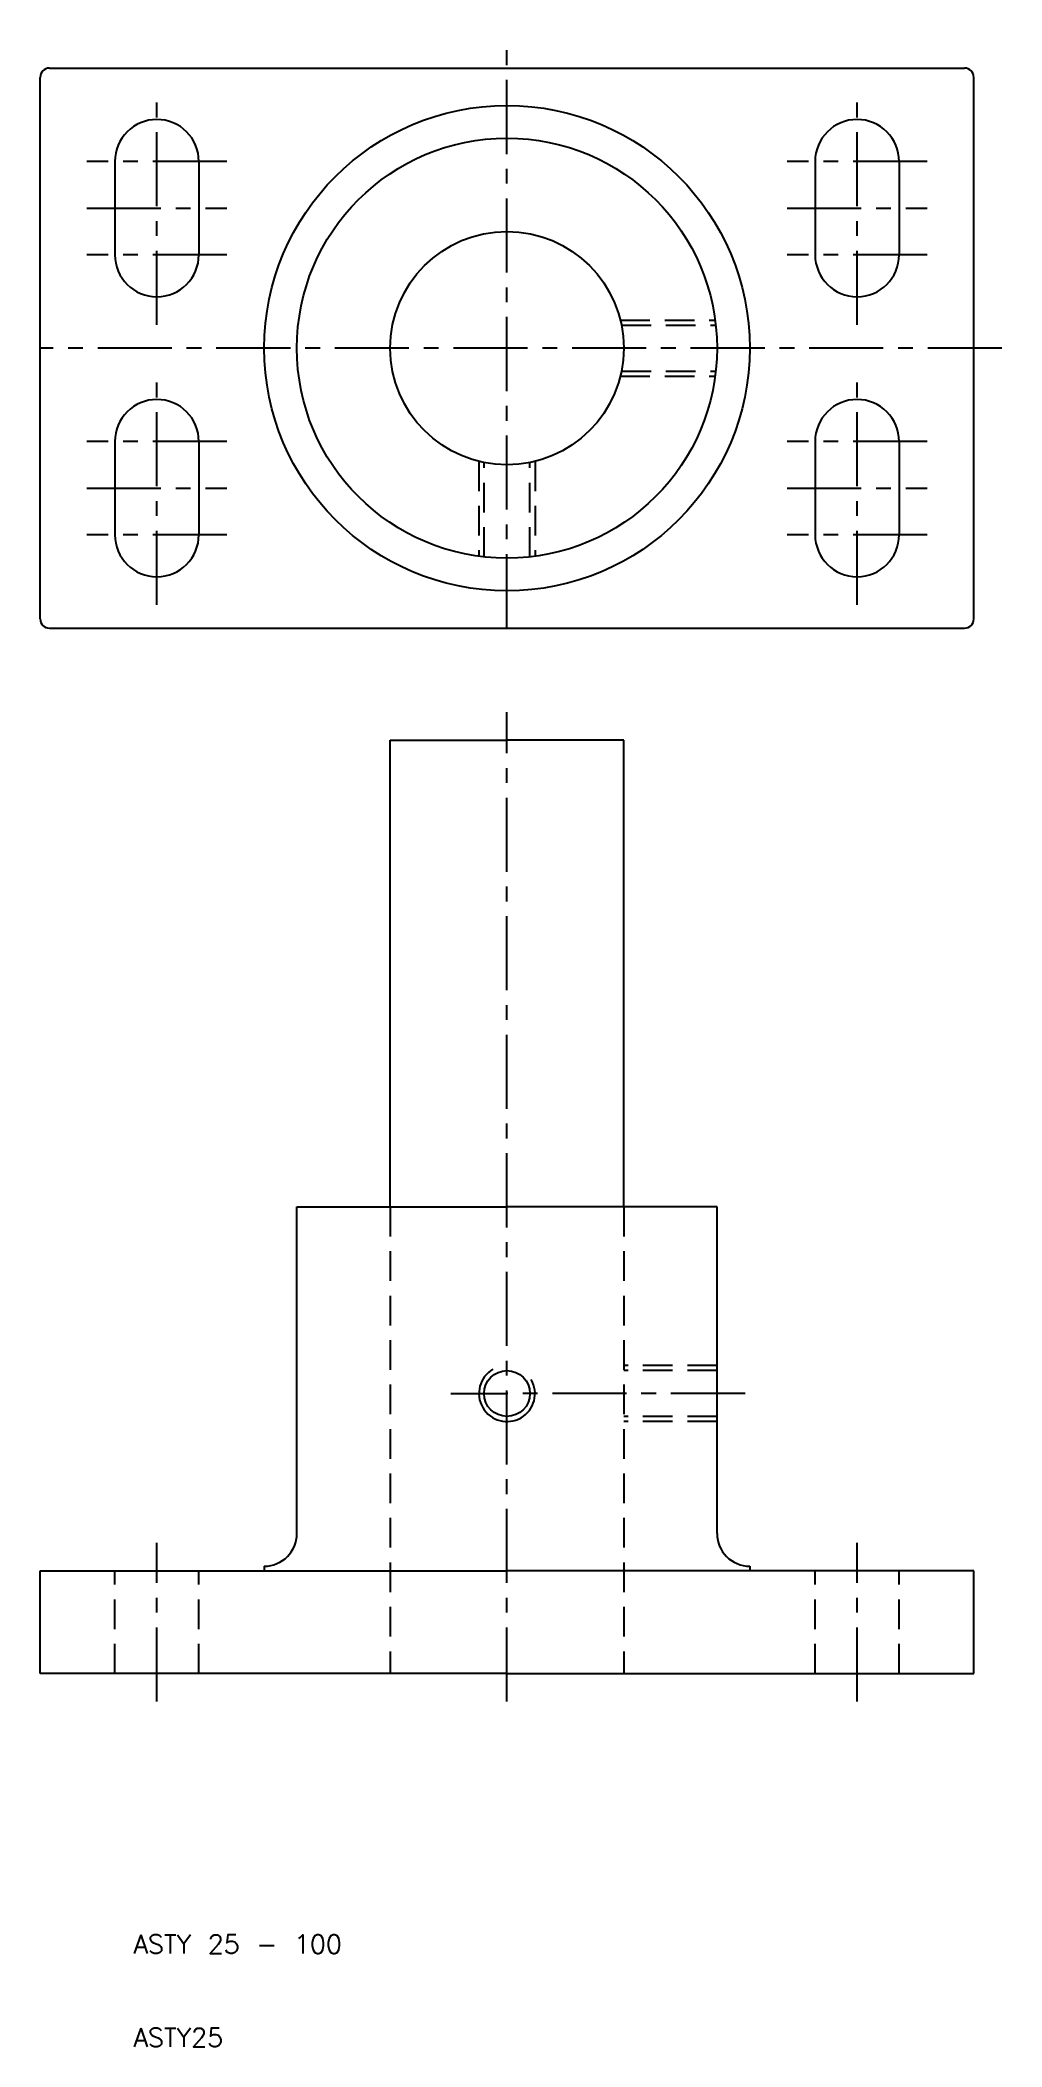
# Model space of a CAD drawing. Extents: x 0 to 103, y 10 to 225.
import ezdxf

# ---------------------------------------------------------------- set-up
doc = ezdxf.new("R2010")
doc.units = 0
doc.header["$LTSCALE"] = 0.25
doc.linetypes.add('CENTER', pattern=[50.8, 31.75, -6.35, 6.35, -6.35])
doc.linetypes.add('DASHED', pattern=[19.05, 12.7, -6.35])
doc.layers.get('0').update_dxf_attribs({"linetype": 'CONTINUOUS'})
doc.layers.add('CENTER', color=1, linetype='CENTER')
doc.styles.get("Standard").update_dxf_attribs({"font": 'txt.shx', "bigfont": 'extfont.shx'})

msp = doc.modelspace()

# ---------------------------------------------------------------- linework, layer by layer
for p, q in [((1, 222), (99, 222)), ((0, 163), (0, 221)), ((100, 163), (100, 221)), ((8, 212), (8, 202)), ((17, 212), (17, 202)), ((83, 212), (83, 202)), ((92, 212), (92, 202)), ((8, 182), (8, 172)), ((17, 182), (17, 172)), ((83, 182), (83, 172)), ((92, 182), (92, 172)), ((1, 162), (99, 162)), ((37.5, 100), (37.5, 150)), ((37.5, 150), (50, 150)), ((62.5, 150), (50, 150)), ((62.5, 100), (62.5, 150)), ((27.5, 65), (27.5, 100)), ((27.5, 100), (37.5, 100)), ((37.5, 100), (50, 100)), ((62.5, 100), (50, 100)), ((72.5, 100), (62.5, 100)), ((72.5, 65), (72.5, 100)), ((0, 50), (0, 61)), ((0, 61), (27.5, 61)), ((24, 61.5), (24, 61)), ((27.5, 61), (50, 61)), ((72.5, 61), (50, 61)), ((100, 61), (72.5, 61)), ((76, 61.5), (76, 61)), ((100, 50), (100, 61)), ((50, 50), (0, 50)), ((50, 50), (100, 50))]:
    msp.add_line(p, q)
at = {"color": 3, "linetype": 'DASHED'}
for p, q in [((62.134661, 195), (72.299103, 195)), ((62.255746, 194.459), (72.365226, 194.459)), ((62.255746, 189.541), (72.365226, 189.541)), ((62.134661, 189), (72.299103, 189)), ((47, 179.865339), (47, 169.700897)), ((47.541, 169.634774), (47.541, 179.744254)), ((52.459, 169.634774), (52.459, 179.744254)), ((53, 179.865339), (53, 169.700897)), ((37.5, 100), (37.5, 50)), ((62.5, 100), (62.5, 50)), ((72.5, 83), (62.5, 83)), ((72.5, 82.459), (62.5, 82.459)), ((72.5, 77.541), (62.5, 77.541)), ((72.5, 77), (62.5, 77)), ((8, 50), (8, 61)), ((17, 50), (17, 61)), ((83, 50), (83, 61)), ((92, 50), (92, 61))]:
    msp.add_line(p, q, dxfattribs=at)
for centre, radius in [((50, 192), 26), ((50, 192), 22.5), ((50, 192), 12.5), ((50, 80), 2.459)]:
    msp.add_circle(centre, radius)
for centre, radius, start, end in [((1, 221), 1, 90, 180), ((99, 221), 1, 0, 90), ((12.5, 212), 4.5, 0, 180), ((87.5, 212), 4.5, 0, 180), ((12.5, 202), 4.5, 180, 0), ((87.5, 202), 4.5, 180, 0), ((12.5, 182), 4.5, 0, 180), ((87.5, 182), 4.5, 0, 180), ((12.5, 172), 4.5, 180, 0), ((87.5, 172), 4.5, 180, 0), ((1, 163), 1, 180, 270), ((99, 163), 1, 270, 0), ((24, 65), 3.5, 270, 0), ((76, 65), 3.5, 180, 270)]:
    msp.add_arc(centre, radius, start, end)
at = {"color": 3}
msp.add_arc((50, 80), 3, 120, 30, dxfattribs=at)
at = {"layer": 'CENTER', "color": 1, "linetype": 'CENTER'}
for p, q in [((50, 162), (50, 225)), ((12.5, 194.5), (12.5, 219.5)), ((87.5, 194.5), (87.5, 219.5)), ((20, 212), (5, 212)), ((95, 212), (80, 212)), ((5, 207), (20, 207)), ((80, 207), (95, 207)), ((20, 202), (5, 202)), ((95, 202), (80, 202)), ((103, 192), (0, 192)), ((12.5, 164.5), (12.5, 189.5)), ((87.5, 164.5), (87.5, 189.5)), ((20, 182), (5, 182)), ((95, 182), (80, 182)), ((5, 177), (20, 177)), ((80, 177), (95, 177)), ((20, 172), (5, 172)), ((95, 172), (80, 172)), ((50, 47), (50, 153)), ((44, 80), (50, 80)), ((75.5, 80), (50, 80)), ((12.5, 47), (12.5, 64)), ((87.5, 47), (87.5, 64))]:
    msp.add_line(p, q, dxfattribs=at)

# ---------------------------------------------------------------- texts
for s, p in [('ASTY 25 - 100', (10, 20)), ('ASTY25', (10, 10))]:
    msp.add_text(s, height=2).set_placement(p)

doc.saveas('drawing.dxf')
